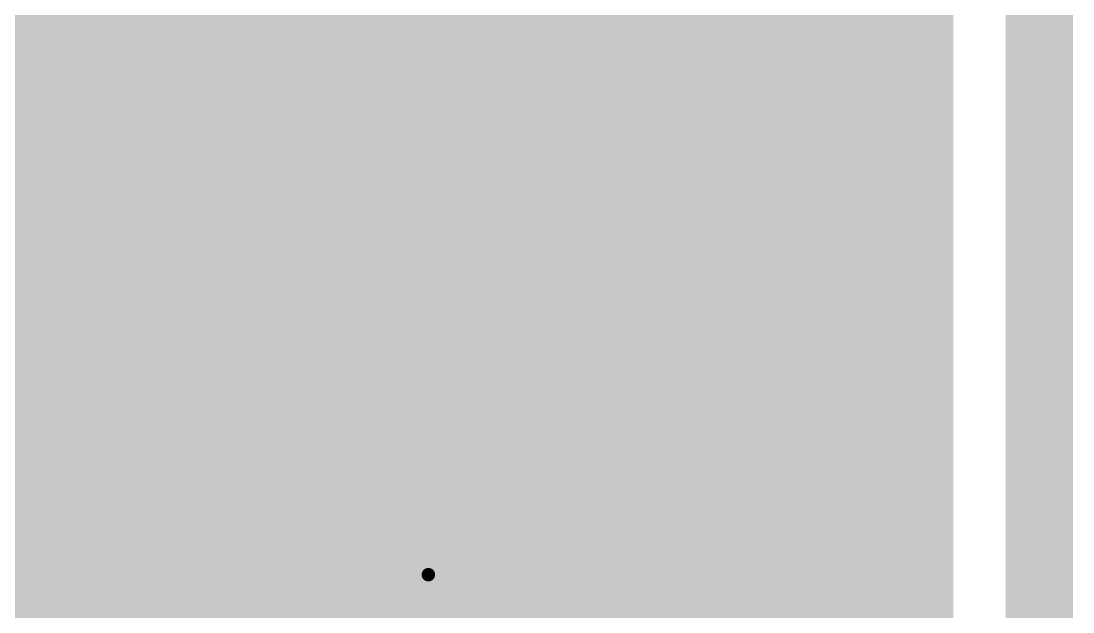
# Model space of a CAD drawing. Extents: x 0 to 95, y -50 to 50.
# Drawn here: x 50.38 to 60.31, y 35.21 to 40.79 of the extents above; entities that cross this region are included whole.
import ezdxf

# ---------------------------------------------------------------- set-up
doc = ezdxf.new("R2010")
doc.units = 0
doc.header["$MEASUREMENT"] = 0
doc.layers.get('0').update_dxf_attribs({"linetype": 'CONTINUOUS'})
for name, color, linetype in [('23-326-0_BOT', 7, 'CONTINUOUS'), ('23-326-0_DRD', 2, 'CONTINUOUS'), ('23-326-0_GND', 1, 'CONTINUOUS'), ('23-326-0_IN1', 3, 'CONTINUOUS'), ('23-326-0_SMT', 10, 'CONTINUOUS'), ('23-326-0_SPT', 14, 'CONTINUOUS'), ('23-326-0_SST', 9, 'CONTINUOUS'), ('23-326-0_TOP', 12, 'CONTINUOUS'), ('THRUHOLE_TAP', 8, 'CONTINUOUS')]:
    doc.layers.add(name, color=color, linetype=linetype)

# ---------------------------------------------------------------- blocks, each defined once
blk = doc.blocks.new('ROUND_37')
at = {"const_width": 0.35052}
blk.add_lwpolyline([(-0.17526, 0, 1), (0.17526, 0, 1)], format="xyb", close=True, dxfattribs=at)
blk = doc.blocks.new('ROUND_59')
at = {"const_width": 0.0635}
blk.add_lwpolyline([(-0.03175, 0, 1), (0.03175, 0, 1)], format="xyb", close=True, dxfattribs=at)
blk = doc.blocks.new('RECTANGLE_3')
blk.add_solid([(0.4826, 0.4064), (0.4826, -0.4064), (-0.4826, 0.4064), (-0.4826, -0.4064)])
blk = doc.blocks.new('ROUND_64')
at = {"const_width": 0.10033}
blk.add_lwpolyline([(-0.050164, 0, 1), (0.050164, 0, 1)], format="xyb", close=True, dxfattribs=at)

msp = doc.modelspace()

# ---------------------------------------------------------------- linework, layer by layer
at = {"layer": '23-326-0_BOT'}
for points, const_width in [([(50.165, 42.291), (52.705, 39.751)], 0.254), ([(50.4698, 41.9862), (50.4698, 30.28696)], 0.254), ([(50.6984, 41.7576), (50.6984, 30.27426)], 0.254), ([(50.927, 41.529), (50.927, 30.20822)], 0.254), ([(51.1556, 41.3004), (51.1556, 30.07868)], 0.254), ([(51.3842, 41.0718), (51.3842, 29.85008)], 0.254), ([(51.5874, 40.8686), (43.45432, 40.8686)], 0.254), ([(51.6128, 40.8432), (51.6128, 29.80182)], 0.254), ([(51.816, 40.64), (43.50258, 40.64)], 0.254), ([(51.8414, 40.6146), (51.8414, 30.05328)], 0.254), ([(52.0446, 40.4114), (43.4721, 40.4114)], 0.254), ([(52.07, 40.386), (52.07, 30.19298)], 0.254), ([(52.2732, 40.1828), (43.35018, 40.1828)], 0.254), ([(52.2986, 40.1574), (52.2986, 30.26664)], 0.254), ([(52.5018, 39.9542), (42.98442, 39.9542)], 0.254), ([(52.5272, 39.9288), (52.5272, 30.2895)], 0.254), ([(57.15762, 39.7256), (34.96056, 39.7256)], 0.254), ([(57.15762, 39.751), (52.705, 39.751)], 0.254), ([(52.7558, 39.751), (52.7558, 30.26156)], 0.254), ([(52.9844, 39.751), (52.9844, 30.18282)], 0.254), ([(53.213, 39.751), (53.213, 30.03296)], 0.254), ([(53.4416, 39.751), (53.4416, 29.76372)], 0.254), ([(53.6702, 39.751), (53.6702, 34.67608)], 0.254), ([(53.8988, 39.751), (53.8988, 34.88436)], 0.254), ([(54.1274, 39.751), (54.1274, 34.96056)], 0.254), ([(54.356, 39.751), (54.356, 34.95802)], 0.254), ([(54.5846, 39.751), (54.5846, 34.86912)], 0.254), ([(54.8132, 39.751), (54.8132, 34.63798)], 0.254), ([(55.0418, 39.751), (55.0418, 30.15234)], 0.254), ([(55.2704, 39.751), (55.2704, 29.98216)], 0.254), ([(55.499, 39.751), (55.499, 30.2895)], 0.254), ([(55.7276, 39.751), (55.7276, 30.2895)], 0.254), ([(55.9562, 39.751), (55.9562, 30.2895)], 0.254), ([(56.1848, 39.751), (56.1848, 30.2895)], 0.254), ([(56.4134, 39.751), (56.4134, 30.2895)], 0.254), ([(56.642, 39.751), (56.642, 30.2895)], 0.254), ([(56.8706, 39.751), (56.8706, 30.2895)], 0.254), ([(57.0992, 39.751), (57.0992, 30.2895)], 0.254), ([(57.15762, 39.751), (57.15762, 32.00654)], 0.254), ([(57.15762, 39.497), (34.95802, 39.497)], 0.254), ([(58.7756, 39.01694), (58.7756, 39.49192), (57.98566, 39.01694), (57.78754, 39.01694), (57.58942, 39.0779), (57.58942, 39.4335), (57.78754, 39.49192)], 0.2032), ([(57.15762, 39.2684), (34.86912, 39.2684)], 0.254), ([(57.15762, 39.0398), (34.63798, 39.0398)], 0.254), ([(57.15762, 38.8112), (31.01594, 38.8112)], 0.254), ([(57.15762, 38.5826), (31.24708, 38.5826)], 0.254), ([(58.57748, 38.55212), (58.7756, 38.43274), (58.7756, 38.19652), (58.57748, 38.07714), (58.37936, 38.07714), (57.98566, 38.3159), (57.58942, 38.07714), (57.58942, 38.55212)], 0.2032), ([(57.15762, 38.354), (31.3944, 38.354)], 0.254), ([(57.15762, 38.1254), (31.40964, 38.1254)], 0.254), ([(57.15762, 37.8968), (31.40964, 37.8968)], 0.254), ([(57.15762, 37.6682), (31.40964, 37.6682)], 0.254), ([(58.18124, 37.13734), (58.18124, 37.61232)], 0.2032), ([(57.15762, 37.4396), (34.58972, 37.4396)], 0.254), ([(57.15762, 37.211), (34.85388, 37.211)], 0.254), ([(57.15762, 36.9824), (34.95294, 36.9824)], 0.254), ([(57.15762, 36.7538), (34.96564, 36.7538)], 0.254), ([(58.57748, 36.67252), (58.7756, 36.55314), (58.7756, 36.31692), (58.57748, 36.19754), (58.37936, 36.19754), (57.98566, 36.4363), (57.58942, 36.19754), (57.58942, 36.67252)], 0.2032), ([(57.15762, 36.5252), (34.89706, 36.5252)], 0.254), ([(57.15762, 36.2966), (34.71164, 36.2966)], 0.254), ([(57.15762, 36.068), (31.41472, 36.068)], 0.254), ([(57.15762, 35.8394), (31.41726, 35.8394)], 0.254), ([(58.7756, 35.25774), (58.7756, 35.73272), (57.98566, 35.25774), (57.78754, 35.25774), (57.58942, 35.3187), (57.58942, 35.6743), (57.78754, 35.73272)], 0.2032), ([(57.15762, 35.6108), (31.41726, 35.6108)], 0.254), ([(57.15762, 35.3822), (31.41726, 35.3822)], 0.254), ([(57.15762, 35.1536), (31.68396, 35.1536)], 0.254)]:
    msp.add_lwpolyline(points, dxfattribs=dict(at, const_width=const_width))
at = {"layer": '23-326-0_DRD'}
for points, const_width in [([(0, 0), (59.9948, 0), (59.9948, 49.99482), (0, 49.99482), (0, 0)], 0.635), ([(53.594, 36.195), (53.594, 34.925)], 0.254), ([(54.864, 36.195), (53.594, 36.195)], 0.254), ([(54.864, 36.195), (53.594, 34.925)], 0.254), ([(54.864, 34.925), (53.594, 36.195)], 0.254), ([(54.864, 34.925), (54.864, 36.195)], 0.254)]:
    msp.add_lwpolyline(points, dxfattribs=dict(at, const_width=const_width))
at = {"layer": '23-326-0_GND', "const_width": 0.635}
msp.add_lwpolyline([(0, 0), (59.9948, 0), (59.9948, 49.99482), (0, 49.99482), (0, 0)], dxfattribs=at)
at = {"layer": '23-326-0_IN1', "const_width": 0.254}
for points in [[(59.055, 48.895), (59.055, 31.877), (48.641, 31.877), (48.641, 27.94), (44.577, 27.94)], [(50.3682, 48.895), (50.3682, 31.877)], [(50.5968, 48.895), (50.5968, 31.877)], [(50.8254, 48.895), (50.8254, 31.877)], [(51.054, 48.895), (51.054, 31.877)], [(51.2826, 48.895), (51.2826, 31.877)], [(51.5112, 48.895), (51.5112, 31.877)], [(51.7398, 48.895), (51.7398, 31.877)], [(51.9684, 48.895), (51.9684, 31.877)], [(52.197, 48.895), (52.197, 31.877)], [(57.6834, 48.895), (57.6834, 31.877)], [(57.912, 48.895), (57.912, 31.877)], [(58.1406, 48.895), (58.1406, 31.877)], [(58.3692, 48.895), (58.3692, 31.877)], [(58.5978, 48.895), (58.5978, 31.877)], [(58.8264, 48.895), (58.8264, 31.877)], [(52.4256, 44.25442), (52.4256, 31.877)], [(57.4548, 43.92676), (57.4548, 31.877)], [(52.6542, 43.70324), (52.6542, 31.877)], [(57.2262, 43.50766), (57.2262, 31.877)], [(52.8828, 43.35526), (52.8828, 31.877)], [(56.9976, 43.21302), (56.9976, 31.877)], [(53.1114, 43.09872), (53.1114, 31.877)], [(56.769, 42.98696), (56.769, 31.877)], [(53.34, 42.89552), (53.34, 31.877)], [(56.5404, 42.80662), (56.5404, 31.877)], [(53.5686, 42.73296), (53.5686, 35.72002)], [(56.3118, 42.66184), (56.3118, 31.877)], [(53.7972, 42.60342), (53.7972, 36.08578)], [(54.0258, 42.50182), (54.0258, 36.2077)], [(56.0832, 42.54754), (56.0832, 31.877)], [(54.2544, 42.42562), (54.2544, 36.23818)], [(54.483, 42.36974), (54.483, 36.18992)], [(55.626, 42.3926), (55.626, 31.877)], [(55.8546, 42.45864), (55.8546, 31.877)], [(54.7116, 42.33418), (54.7116, 36.03752)], [(54.9402, 42.31894), (54.9402, 31.877)], [(55.1688, 42.32402), (55.1688, 31.877)], [(55.3974, 42.34942), (55.3974, 31.877)], [(59.055, 40.7416), (43.49242, 40.7416)], [(59.055, 40.513), (43.49496, 40.513)], [(59.055, 40.2844), (43.41876, 40.2844)], [(59.055, 40.0558), (43.21048, 40.0558)], [(59.055, 39.8272), (32.8422, 39.8272)], [(59.055, 39.5986), (32.8422, 39.5986)], [(59.055, 39.37), (32.8422, 39.37)], [(59.055, 39.1414), (32.8422, 39.1414)], [(59.055, 38.9128), (32.8422, 38.9128)], [(59.055, 38.6842), (34.63798, 38.6842)], [(59.055, 38.4556), (34.86912, 38.4556)], [(59.055, 38.227), (34.95802, 38.227)], [(59.055, 37.9984), (34.96056, 37.9984)], [(59.055, 37.7698), (34.88436, 37.7698)], [(59.055, 37.5412), (34.67608, 37.5412)], [(59.055, 37.3126), (32.8422, 37.3126)], [(59.055, 37.084), (32.8422, 37.084)], [(59.055, 36.8554), (32.8422, 36.8554)], [(59.055, 36.6268), (32.8422, 36.6268)], [(59.055, 36.3982), (32.8422, 36.3982)], [(53.92674, 36.1696), (32.8422, 36.1696)], [(59.055, 36.1696), (54.52872, 36.1696)], [(53.66512, 35.941), (44.577, 35.941)], [(59.055, 35.941), (54.79288, 35.941)], [(53.56606, 35.7124), (44.577, 35.7124)], [(59.055, 35.7124), (54.89194, 35.7124)], [(53.55336, 35.4838), (44.577, 35.4838)], [(59.055, 35.4838), (54.90464, 35.4838)], [(53.5686, 35.39744), (53.5686, 31.877)], [(53.62194, 35.2552), (44.577, 35.2552)], [(59.055, 35.2552), (54.83606, 35.2552)]]:
    msp.add_lwpolyline(points, dxfattribs=at)
for points in [[(54.229, 36.24072, 0.4142136), (53.54828, 35.56)], [(54.90972, 35.56, 0.4142136), (54.229, 36.24072)], [(53.54828, 35.56, 0.4142136), (54.229, 34.87928)], [(54.229, 34.87928, 0.4142136), (54.90972, 35.56)]]:
    msp.add_lwpolyline(points, format="xyb", dxfattribs=at)
at = {"layer": '23-326-0_SST'}
for points, const_width in [([(58.7756, 39.25316), (58.57748, 39.13632), (58.37936, 39.07536), (57.98566, 39.07536), (57.78754, 39.13632), (57.58942, 39.25316), (57.58942, 39.37254), (57.78754, 39.49192), (57.98566, 39.55034), (58.37936, 39.55034), (58.57748, 39.49192), (58.7756, 39.37254), (58.7756, 39.25316)], 0.2032), ([(58.18124, 38.61054), (58.18124, 38.13556)], 0.2032), ([(58.18124, 37.25672), (58.18124, 37.61232), (58.37936, 37.67074), (58.57748, 37.67074), (58.7756, 37.61232), (58.7756, 37.25672), (58.57748, 37.19576), (58.37936, 37.19576), (57.58942, 37.43452)], 0.2032), ([(58.7756, 36.73094), (58.7756, 36.25596), (57.98566, 36.73094), (57.78754, 36.73094), (57.58942, 36.67252), (57.58942, 36.31692), (57.78754, 36.25596)], 0.2032), ([(53.5305, 33.4645), (53.5305, 36.3855), (51.8922, 36.3855), (51.8922, 33.4645), (53.5305, 33.4645)], 0.1524), ([(54.58206, 35.9537), (54.41442, 36.01466), (54.24424, 36.01466), (54.07406, 35.9537), (54.07406, 35.5981), (54.24424, 35.53968), (54.41442, 35.53968), (54.58206, 35.5981), (54.58206, 35.9537), (54.75224, 36.01466), (54.92242, 36.01466), (55.09006, 35.9537), (55.09006, 35.5981), (54.92242, 35.53968), (54.75224, 35.53968), (54.58206, 35.5981)], 0.1524), ([(58.57748, 35.31616), (58.7756, 35.43554), (58.7756, 35.67176), (58.57748, 35.79114), (58.37936, 35.79114), (57.98566, 35.55492), (57.58942, 35.79114), (57.58942, 35.31616)], 0.2032), ([(55.09006, 35.17646), (55.09006, 34.9377)], 0.1524)]:
    msp.add_lwpolyline(points, dxfattribs=dict(at, const_width=const_width))
at = {"layer": '23-326-0_TOP'}
for points, const_width in [([(50.165, 49.022), (50.165, 42.291), (52.705, 39.751)], 0.254), ([(50.6984, 41.7576), (50.6984, 40.71112)], 0.254), ([(50.927, 41.529), (50.927, 35.52952)], 0.254), ([(51.1556, 41.3004), (51.1556, 35.52952)], 0.254), ([(51.3842, 41.0718), (51.3842, 35.45078)], 0.254), ([(51.5874, 40.8686), (50.62728, 40.8686)], 0.254), ([(51.6128, 40.8432), (51.6128, 35.2298)], 0.254), ([(51.816, 40.64), (50.70856, 40.64)], 0.254), ([(51.8414, 40.6146), (51.8414, 35.0012)], 0.254), ([(50.6984, 40.49268), (50.6984, 40.21074)], 0.254), ([(52.0446, 40.4114), (50.67046, 40.4114)], 0.254), ([(52.07, 40.386), (52.07, 36.3728)], 0.254), ([(52.2732, 40.1828), (50.70348, 40.1828)], 0.254), ([(50.70856, 40.07104), (50.70856, 40.10152)], 0.254), ([(52.2986, 40.1574), (52.2986, 36.3728)], 0.254), ([(50.7111, 40.07104), (50.7111, 39.13124)], 0.254), ([(52.5018, 39.9542), (50.7111, 39.9542)], 0.254), ([(52.5272, 39.9288), (52.5272, 36.3728)], 0.254), ([(57.15762, 39.7256), (50.7111, 39.7256)], 0.254), ([(57.15762, 39.751), (52.705, 39.751)], 0.254), ([(52.7558, 39.751), (52.7558, 36.3728)], 0.254), ([(52.9844, 39.751), (52.9844, 36.3728)], 0.254), ([(53.213, 39.751), (53.213, 36.3728)], 0.254), ([(53.4416, 39.751), (53.4416, 36.3728)], 0.254), ([(53.6702, 39.751), (53.6702, 34.7218)], 0.254), ([(53.8988, 39.751), (53.8988, 34.88436)], 0.254), ([(54.1274, 39.751), (54.1274, 34.96056)], 0.254), ([(54.356, 39.751), (54.356, 34.95802)], 0.254), ([(54.5846, 39.751), (54.5846, 34.86912)], 0.254), ([(54.8132, 39.751), (54.8132, 34.63798)], 0.254), ([(55.0418, 39.751), (55.0418, 31.2928)], 0.254), ([(55.2704, 39.751), (55.2704, 31.2928)], 0.254), ([(55.499, 39.751), (55.499, 31.2928)], 0.254), ([(55.7276, 39.751), (55.7276, 31.2928)], 0.254), ([(55.9562, 39.751), (55.9562, 31.2928)], 0.254), ([(56.1848, 39.751), (56.1848, 31.2928)], 0.254), ([(56.4134, 39.751), (56.4134, 31.2928)], 0.254), ([(56.642, 39.751), (56.642, 31.2928)], 0.254), ([(56.8706, 39.751), (56.8706, 31.2928)], 0.254), ([(57.0992, 39.751), (57.0992, 31.242)], 0.254), ([(57.15762, 39.751), (57.15762, 32.06496)], 0.254), ([(57.15762, 39.497), (50.7111, 39.497)], 0.254), ([(58.7756, 39.25316), (58.57748, 39.13632), (58.37936, 39.07536), (57.98566, 39.07536), (57.78754, 39.13632), (57.58942, 39.25316), (57.58942, 39.37254), (57.78754, 39.49192), (57.98566, 39.55034), (58.37936, 39.55034), (58.57748, 39.49192), (58.7756, 39.37254), (58.7756, 39.25316)], 0.2032), ([(57.15762, 39.2684), (50.7111, 39.2684)], 0.254), ([(50.7111, 39.10076), (50.7101, 39.13134)], 0.254), ([(50.6984, 38.99154), (50.6984, 38.7096)], 0.254), ([(57.15762, 39.0398), (50.70602, 39.0398)], 0.254), ([(57.15762, 38.8112), (50.6603, 38.8112)], 0.254), ([(57.15762, 38.5826), (50.7111, 38.5826)], 0.254), ([(58.18124, 38.61054), (58.18124, 38.13556)], 0.2032), ([(50.6984, 38.49116), (50.6984, 38.20922)], 0.254), ([(57.15762, 38.354), (50.63998, 38.354)], 0.254), ([(57.15762, 38.1254), (50.7111, 38.1254)], 0.254), ([(57.15762, 37.8968), (50.66538, 37.8968)], 0.254), ([(50.6984, 37.99078), (50.6984, 37.70884)], 0.254), ([(57.15762, 37.6682), (50.70602, 37.6682)], 0.254), ([(58.18124, 37.25672), (58.18124, 37.61232), (58.37936, 37.67074), (58.57748, 37.67074), (58.7756, 37.61232), (58.7756, 37.25672), (58.57748, 37.19576), (58.37936, 37.19576), (57.58942, 37.43452)], 0.2032), ([(57.15762, 37.4396), (50.68316, 37.4396)], 0.254), ([(50.6984, 37.4904), (50.6984, 37.20846)], 0.254), ([(57.15762, 37.211), (50.6984, 37.211)], 0.254), ([(57.15762, 36.9824), (50.69586, 36.9824)], 0.254), ([(50.6984, 36.99002), (50.6984, 36.70808)], 0.254), ([(57.15762, 36.7538), (50.68316, 36.7538)], 0.254), ([(58.7756, 36.73094), (58.7756, 36.25596), (57.98566, 36.73094), (57.78754, 36.73094), (57.58942, 36.67252), (57.58942, 36.31692), (57.78754, 36.25596)], 0.2032), ([(57.15762, 36.5252), (50.70602, 36.5252)], 0.254), ([(50.6984, 36.48964), (50.6984, 36.2077)], 0.254), ([(53.5178, 36.3728), (51.8922, 36.3728)], 0.254), ([(51.8922, 36.3728), (51.8922, 34.9504)], 0.254), ([(52.705, 36.3728), (52.705, 35.6362)], 0.254), ([(53.5178, 36.3728), (53.5178, 34.9504)], 0.254), ([(51.8922, 36.2966), (50.66792, 36.2966)], 0.254), ([(57.15762, 36.2966), (53.5178, 36.2966)], 0.254), ([(51.8922, 36.068), (50.70856, 36.068)], 0.254), ([(57.15762, 36.068), (53.5178, 36.068)], 0.254), ([(50.6984, 35.98926), (50.6984, 35.70732)], 0.254), ([(51.8922, 35.8394), (50.64506, 35.8394)], 0.254), ([(57.15762, 35.8394), (53.5178, 35.8394)], 0.254), ([(58.57748, 35.31616), (58.7756, 35.43554), (58.7756, 35.67176), (58.57748, 35.79114), (58.37936, 35.79114), (57.98566, 35.55492), (57.58942, 35.79114), (57.58942, 35.31616)], 0.2032), ([(51.8922, 35.6362), (52.705, 35.6362)], 0.254), ([(53.5178, 35.6362), (52.705, 35.6362)], 0.254), ([(50.7111, 35.5981), (49.4919, 35.5981)], 0.254), ([(52.705, 35.6362), (52.6669, 35.5981), (49.4919, 35.5981)], 0.2032), ([(51.13528, 35.52952), (50.70602, 35.52952)], 0.254), ([(51.8922, 35.6108), (50.7111, 35.6108)], 0.254), ([(54.229, 35.56), (52.705, 35.56), (52.705, 35.6362)], 0.2032), ([(57.15762, 35.6108), (53.5178, 35.6108)], 0.254), ([(51.44008, 35.40252), (51.8922, 34.9504)], 0.254), ([(51.8922, 35.3822), (51.4604, 35.3822)], 0.254), ([(57.15762, 35.3822), (53.5178, 35.3822)], 0.254), ([(51.8922, 35.1536), (51.689, 35.1536)], 0.254), ([(57.15762, 35.1536), (53.5178, 35.1536)], 0.254)]:
    msp.add_lwpolyline(points, dxfattribs=dict(at, const_width=const_width))
at = {"layer": '23-326-0_TOP', "const_width": 0.254}
for points in [[(50.7111, 40.6019, 0.4142136), (50.2412, 41.0718)], [(50.63744, 40.35044, 0.1423204), (50.71049, 40.6019)], [(50.7111, 40.10152, 0.1411512), (50.6391, 40.35148)], [(50.63744, 38.8493, 0.1423204), (50.71049, 39.10076)], [(50.7111, 38.60038, 0.1411512), (50.6391, 38.85034)], [(50.63744, 38.34892, 0.1423204), (50.71049, 38.60038)], [(50.7111, 38.1, 0.1411512), (50.6391, 38.34996)], [(50.63744, 37.84854, 0.1423204), (50.71049, 38.1)], [(50.7111, 37.59962, 0.1411512), (50.6391, 37.84958)], [(50.63744, 37.34816, 0.1423204), (50.71049, 37.59962)], [(50.7111, 37.09924, 0.1411512), (50.6391, 37.3492)], [(50.63744, 36.84778, 0.1423204), (50.71049, 37.09924)], [(50.7111, 36.59886, 0.1411512), (50.6391, 36.84882)], [(50.63744, 36.3474, 0.1423204), (50.71049, 36.59886)], [(50.7111, 36.09848, 0.1411512), (50.6391, 36.34844)], [(50.63744, 35.84702, 0.1423204), (50.71049, 36.09848)], [(50.7111, 35.5981, 0.1411512), (50.6391, 35.84806)], [(50.70602, 35.52952, 0.0366374), (50.71105, 35.5981)], [(51.44008, 35.40252, 0.1989124), (51.13528, 35.52877)], [(51.44008, 35.40252, 0.1989124), (51.13528, 35.52877)]]:
    msp.add_lwpolyline(points, format="xyb", dxfattribs=at)

# ---------------------------------------------------------------- block references
at = {"layer": '23-326-0_BOT'}
msp.add_blockref('ROUND_37', (54.229, 35.56), dxfattribs=at)
at = {"layer": '23-326-0_GND'}
msp.add_blockref('ROUND_59', (54.229, 35.56), dxfattribs=at)
at = {"layer": '23-326-0_IN1'}
msp.add_blockref('ROUND_37', (54.229, 35.56), dxfattribs=at)
at = {"layer": '23-326-0_SMT'}
msp.add_blockref('RECTANGLE_3', (52.705, 35.6362), dxfattribs=at)
at = {"layer": '23-326-0_SPT'}
msp.add_blockref('RECTANGLE_3', (52.705, 35.6362), dxfattribs=at)
at = {"layer": '23-326-0_TOP'}
for name, p in [('RECTANGLE_3', (52.705, 35.6362)), ('ROUND_37', (54.229, 35.56))]:
    msp.add_blockref(name, p, dxfattribs=at)
at = {"layer": 'THRUHOLE_TAP'}
msp.add_blockref('ROUND_64', (54.229, 35.56), dxfattribs=at)

doc.saveas('drawing.dxf')
